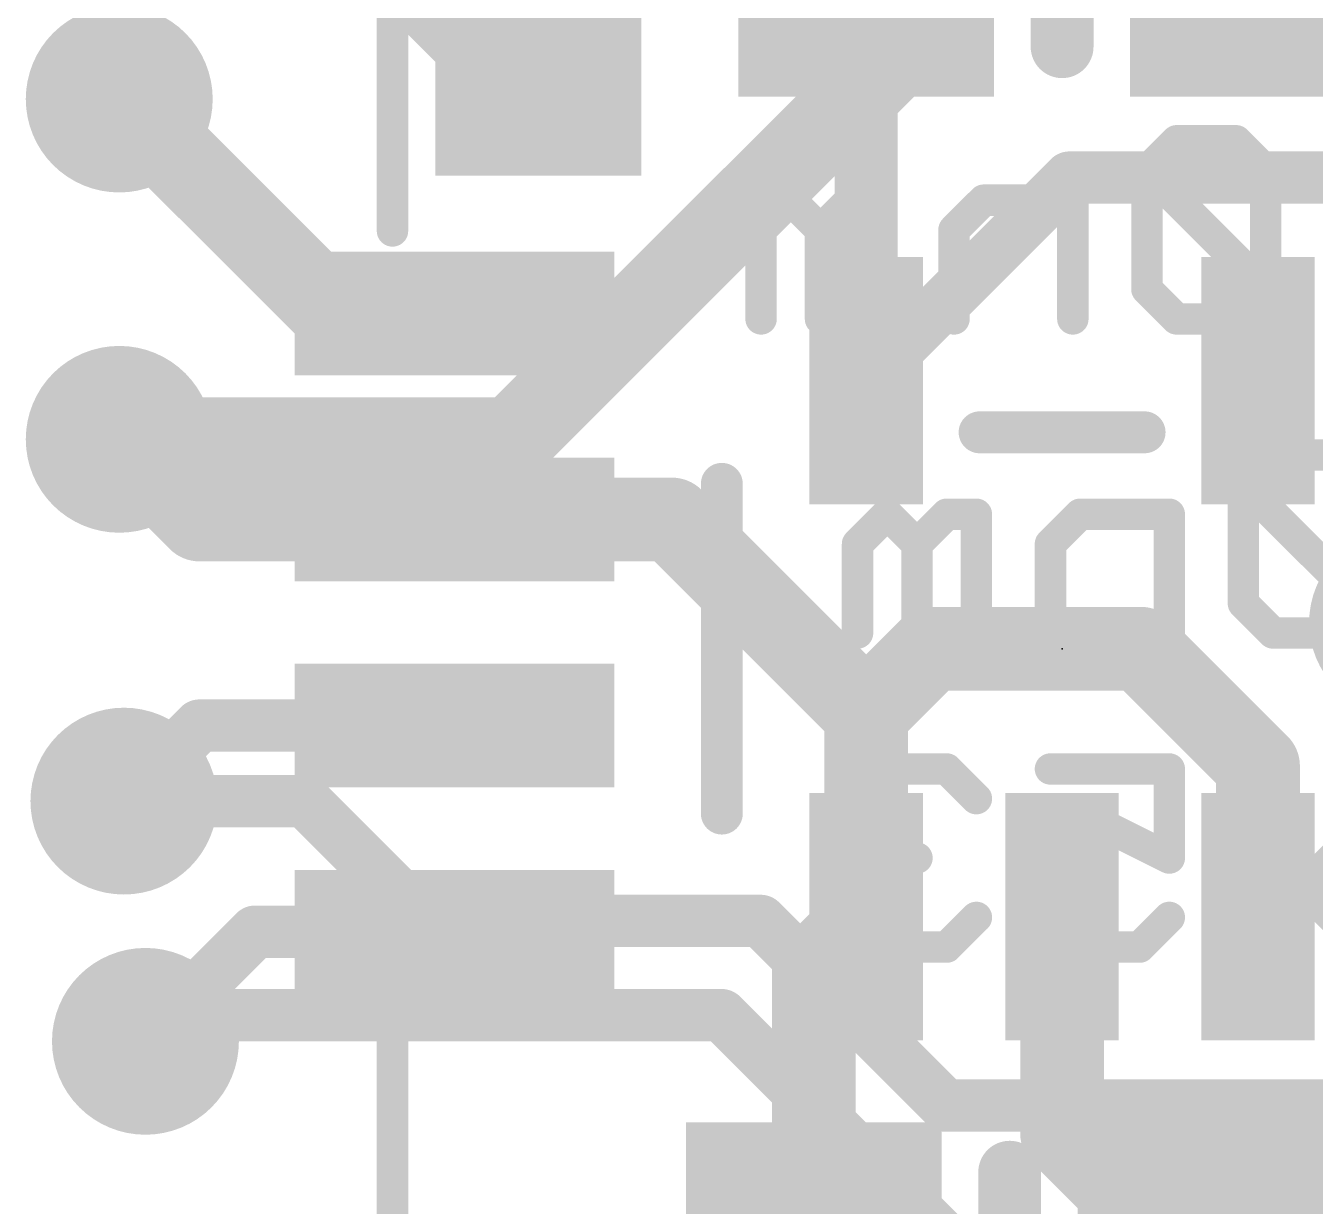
# Model space of a CAD drawing. Extents: x -0.1 to 25.5, y -0.1 to 17.9.
# Drawn here: x 3.1 to 9.36, y 6.06 to 11.79 of the extents above; entities that cross this region are included whole.
import ezdxf

# ---------------------------------------------------------------- set-up
doc = ezdxf.new("R2010")
doc.units = 0
for name, color, linetype in [('1', 12, 'CONTINUOUS'), ('16', 5, 'CONTINUOUS'), ('18', 110, 'CONTINUOUS'), ('21', 40, 'CONTINUOUS'), ('22', 6, 'CONTINUOUS'), ('23', 40, 'CONTINUOUS')]:
    doc.layers.add(name, color=color, linetype=linetype)

# ---------------------------------------------------------------- blocks, each defined once
blk = doc.blocks.new('RECT')
blk.add_solid([(-0.5, -0.5), (0.5, -0.5), (-0.5, 0.5), (0.5, 0.5)])
blk = doc.blocks.new('ROUNDV')
at = {"const_width": 0.5}
blk.add_lwpolyline([(0, -0.25, 1), (0, 0.25, 1), (0, -0.25)], format="xyb", dxfattribs=at)

msp = doc.modelspace()

# ---------------------------------------------------------------- linework, layer by layer
at = {"layer": '1'}
for points, const_width in [([(4.306, 12.573), (5.283, 11.596)], 0.254), ([(7.178, 12.192), (7.178, 10.0631)], 0.3048), ([(5.283, 11.596), (5.588, 11.596)], 0.254), ([(4.596, 10.39), (3.556, 11.43)], 0.4064), ([(7.178, 10.0631), (8.1639, 11.049)], 0.254), ([(8.1639, 11.049), (10.033, 11.049)], 0.254), ([(5.181, 10.39), (4.596, 10.39)], 0.4064), ([(3.945, 9.39), (3.556, 9.779)], 0.4064), ([(5.181, 9.39), (3.945, 9.39)], 0.4064), ([(5.181, 9.39), (6.236, 9.39)], 0.4064), ([(6.236, 9.39), (7.178, 8.448)], 0.4064), ([(7.178, 8.448), (7.493, 8.763)], 0.4064), ([(7.493, 8.763), (8.509, 8.763)], 0.4064), ([(8.509, 8.763), (9.078, 8.194)], 0.4064), ([(7.178, 8.448), (7.178, 7.4629)], 0.4064), ([(3.945, 8.39), (3.5786, 8.0236)], 0.254), ([(5.181, 8.39), (3.945, 8.39)], 0.254), ([(9.078, 8.194), (9.078, 7.4629)], 0.4064), ([(7.178, 7.4629), (6.924, 7.2089)], 0.4064), ([(8.128, 7.4629), (8.128, 6.411)], 0.4064), ([(4.215, 7.39), (3.683, 6.858)], 0.254), ([(5.181, 7.39), (4.215, 7.39)], 0.254), ([(6.924, 7.2089), (6.924, 5.715)], 0.4064), ([(8.824, 5.715), (8.128, 6.411)], 0.4064)]:
    msp.add_lwpolyline(points, dxfattribs=dict(at, const_width=const_width))
for points, const_width in [([(5.283, 11.6595, 1), (5.283, 11.5325)], 0.127), ([(5.2381, 11.5511, 1), (5.3279, 11.6409)], 0.127), ([(5.588, 11.5325, 1), (5.588, 11.6595)], 0.127), ([(3.6278, 11.5018, 1), (3.4842, 11.3582)], 0.2032), ([(8.1639, 11.1125, 1), (8.1639, 10.9855)], 0.127), ([(8.2088, 11.0041, 1), (8.119, 11.0939)], 0.127), ([(4.596, 10.4916, 1), (4.596, 10.2884)], 0.2032), ([(5.181, 10.2884, 1), (5.181, 10.4916)], 0.2032), ([(4.5242, 10.3182, 1), (4.6678, 10.4618)], 0.2032), ([(7.1018, 10.0631, 1), (7.2542, 10.0631)], 0.1524), ([(7.1331, 10.108, 1), (7.2229, 10.0182)], 0.127), ([(3.6278, 9.8508, 1), (3.4842, 9.7072)], 0.2032), ([(3.945, 9.4916, 1), (3.945, 9.2884)], 0.2032), ([(5.181, 9.4916, 1), (5.181, 9.2884)], 0.2032), ([(5.181, 9.2884, 1), (5.181, 9.4916)], 0.2032), ([(6.3078, 9.4618, 1), (6.1642, 9.3182)], 0.2032), ([(6.236, 9.2884, 1), (6.236, 9.4916)], 0.2032), ([(3.8732, 9.3182, 1), (4.0168, 9.4618)], 0.2032), ([(7.493, 8.8646, 1), (7.493, 8.6614)], 0.2032), ([(7.5648, 8.6912, 1), (7.4212, 8.8348)], 0.2032), ([(8.5808, 8.8348, 1), (8.4372, 8.6912)], 0.2032), ([(8.509, 8.6614, 1), (8.509, 8.8646)], 0.2032), ([(7.2796, 8.448, 1), (7.0764, 8.448)], 0.2032), ([(7.1062, 8.5198, 1), (7.2498, 8.3762)], 0.2032), ([(7.1062, 8.3762, 1), (7.2498, 8.5198)], 0.2032), ([(3.945, 8.4535, 1), (3.945, 8.3265)], 0.127), ([(3.9899, 8.3451, 1), (3.9001, 8.4349)], 0.127), ([(5.181, 8.3265, 1), (5.181, 8.4535)], 0.127), ([(9.1796, 8.194, 1), (8.9764, 8.194)], 0.2032), ([(9.0062, 8.1222, 1), (9.1498, 8.2658)], 0.2032), ([(3.5337, 8.0685, 1), (3.6235, 7.9787)], 0.127), ([(7.2498, 7.3911, 1), (7.1062, 7.5347)], 0.2032), ([(8.2296, 7.4629, 1), (8.0264, 7.4629)], 0.2032), ([(4.215, 7.4535, 1), (4.215, 7.3265)], 0.127), ([(4.2599, 7.3451, 1), (4.1701, 7.4349)], 0.127), ([(5.181, 7.3265, 1), (5.181, 7.4535)], 0.127), ([(7.0764, 7.4629, 1), (7.2796, 7.4629)], 0.2032), ([(8.9764, 7.4629, 1), (9.1796, 7.4629)], 0.2032), ([(7.0256, 7.2089, 1), (6.8224, 7.2089)], 0.2032), ([(6.8522, 7.2807, 1), (6.9958, 7.1371)], 0.2032), ([(3.6381, 6.9029, 1), (3.7279, 6.8131)], 0.127), ([(8.1998, 6.4828, 1), (8.0562, 6.3392)], 0.2032), ([(8.0264, 6.411, 1), (8.2296, 6.411)], 0.2032)]:
    msp.add_lwpolyline(points, format="xyb", dxfattribs=dict(at, const_width=const_width))
at = {"layer": '16'}
for points, const_width in [([(9.144, 13.462), (5.461, 9.779)], 0.4064), ([(3.556, 9.779), (5.461, 9.779)], 0.4064), ([(3.5786, 8.0236), (4.4571, 8.0236)], 0.254), ([(4.4571, 8.0236), (5.0385, 7.4422)], 0.254), ([(5.0385, 7.4422), (6.6664, 7.4422)], 0.254), ([(6.6664, 7.4422), (7.5623, 6.5463)], 0.254), ([(3.683, 6.858), (3.81, 6.985)], 0.254), ([(6.477, 6.985), (3.81, 6.985)], 0.254), ([(7.62, 5.842), (6.477, 6.985)], 0.254), ([(7.5623, 6.5463), (14.2014, 6.5463)], 0.254)]:
    msp.add_lwpolyline(points, dxfattribs=dict(at, const_width=const_width))
for points, const_width in [([(3.556, 9.8806, 1), (3.556, 9.6774)], 0.2032), ([(5.3892, 9.8508, 1), (5.5328, 9.7072)], 0.2032), ([(5.461, 9.6774, 1), (5.461, 9.8806)], 0.2032), ([(3.5786, 8.0871, 1), (3.5786, 7.9601)], 0.127), ([(4.502, 8.0685, 1), (4.4122, 7.9787)], 0.127), ([(4.4571, 7.9601, 1), (4.4571, 8.0871)], 0.127), ([(5.0385, 7.5057, 1), (5.0385, 7.3787)], 0.127), ([(6.7113, 7.4871, 1), (6.6215, 7.3973)], 0.127), ([(6.6664, 7.3787, 1), (6.6664, 7.5057)], 0.127), ([(4.9936, 7.3973, 1), (5.0834, 7.4871)], 0.127), ([(3.81, 7.0485, 1), (3.81, 6.9215)], 0.127), ([(3.8549, 6.9401, 1), (3.7651, 7.0299)], 0.127), ([(6.5219, 7.0299, 1), (6.4321, 6.9401)], 0.127), ([(6.477, 6.9215, 1), (6.477, 7.0485)], 0.127), ([(3.6381, 6.9029, 1), (3.7279, 6.8131)], 0.127), ([(7.5623, 6.6098, 1), (7.5623, 6.4828)], 0.127), ([(7.5174, 6.5014, 1), (7.6072, 6.5912)], 0.127)]:
    msp.add_lwpolyline(points, format="xyb", dxfattribs=dict(at, const_width=const_width))
at = {"layer": '21'}
for points, const_width in [([(8.128, 12.7), (8.128, 11.684)], 0.3048), ([(4.881, 11.89), (4.881, 10.79)], 0.1524), ([(7.728, 9.813), (8.528, 9.813)], 0.2032), ([(6.478, 9.563), (6.478, 7.963)], 0.2032), ([(4.881, 6.99), (4.881, 5.79)], 0.1524), ([(7.874, 6.223), (7.874, 5.207)], 0.3048)]:
    msp.add_lwpolyline(points, dxfattribs=dict(at, const_width=const_width))
for points, const_width in [([(8.0518, 11.684, 1), (8.2042, 11.684)], 0.1524), ([(4.8429, 10.79, 1), (4.9191, 10.79)], 0.0762), ([(7.728, 9.8638, 1), (7.728, 9.7622)], 0.1016), ([(8.528, 9.7622, 1), (8.528, 9.8638)], 0.1016), ([(6.5288, 9.563, 1), (6.4272, 9.563)], 0.1016), ([(6.4272, 7.963, 1), (6.5288, 7.963)], 0.1016), ([(4.9191, 6.99, 1), (4.8429, 6.99)], 0.0762), ([(7.9502, 6.223, 1), (7.7978, 6.223)], 0.1524)]:
    msp.add_lwpolyline(points, format="xyb", dxfattribs=dict(at, const_width=const_width))
at = {"layer": '22', "const_width": 0.1524}
for points in [[(8.6834, 11.2275), (8.5394, 11.0835)], [(8.9716, 11.2275), (8.6834, 11.2275)], [(9.1156, 11.0835), (8.9716, 11.2275)], [(8.5394, 11.0835), (8.5394, 10.5073)], [(9.1156, 10.5073), (8.5394, 11.0835)], [(9.1156, 10.5073), (9.1156, 11.0835)], [(6.8124, 10.9394), (6.6683, 10.7954)], [(6.9565, 10.7954), (6.8124, 10.9394)], [(7.1005, 10.9394), (6.9565, 10.7954)], [(7.2446, 10.9394), (7.1005, 10.9394)], [(7.2446, 10.3632), (7.2446, 10.9394)], [(7.7479, 10.9394), (7.6039, 10.7954)], [(8.1801, 10.9394), (7.7479, 10.9394)], [(8.1801, 10.3632), (8.1801, 10.9394)], [(6.6683, 10.7954), (6.6683, 10.3632)], [(6.9565, 10.7954), (6.9565, 10.3632)], [(7.6039, 10.7954), (7.6039, 10.3632)], [(8.5394, 10.5073), (8.6834, 10.3632)], [(8.9716, 10.3632), (9.1156, 10.5073)], [(8.6834, 10.3632), (8.9716, 10.3632)], [(9.1512, 9.7035), (9.0071, 9.5595)], [(9.4393, 9.7035), (9.1512, 9.7035)], [(9.0071, 9.5595), (9.0071, 8.9833)], [(9.5834, 8.9833), (9.0071, 9.5595)], [(7.2802, 9.4154), (7.1361, 9.2714)], [(7.4242, 9.2714), (7.2802, 9.4154)], [(7.5683, 9.4154), (7.4242, 9.2714)], [(7.7123, 9.4154), (7.5683, 9.4154)], [(7.7123, 8.8392), (7.7123, 9.4154)], [(8.2157, 9.4154), (8.0716, 9.2714)], [(8.6479, 9.4154), (8.2157, 9.4154)], [(8.6479, 8.8392), (8.6479, 9.4154)], [(7.1361, 9.2714), (7.1361, 8.8392)], [(7.4242, 9.2714), (7.4242, 8.8392)], [(8.0716, 9.2714), (8.0716, 8.8392)], [(9.0071, 8.9833), (9.1512, 8.8392)], [(9.1512, 8.8392), (9.4393, 8.8392)], [(7.2802, 8.1795), (7.1361, 8.0355)], [(7.5683, 8.1795), (7.2802, 8.1795)], [(7.7123, 8.0355), (7.5683, 8.1795)], [(8.0716, 8.1795), (8.6479, 8.1795)], [(8.6479, 8.1795), (8.6479, 7.7474)], [(7.1361, 8.0355), (7.1361, 7.8914)], [(7.1361, 7.8914), (7.2802, 7.7474)], [(8.2157, 7.8914), (8.0716, 7.7474)], [(8.3597, 7.8914), (8.2157, 7.8914)], [(8.6479, 7.7474), (8.3597, 7.8914)], [(9.5834, 7.8914), (9.0071, 7.3152)], [(9.5834, 7.3152), (9.0071, 7.8914)], [(7.2802, 7.7474), (7.1361, 7.6033)], [(7.2802, 7.7474), (7.4242, 7.7474)], [(8.0716, 7.7474), (8.0716, 7.4593)], [(7.1361, 7.6033), (7.1361, 7.4593)], [(7.1361, 7.4593), (7.2802, 7.3152)], [(7.5683, 7.3152), (7.7123, 7.4593)], [(8.0716, 7.4593), (8.2157, 7.3152)], [(8.5038, 7.3152), (8.6479, 7.4593)], [(7.2802, 7.3152), (7.5683, 7.3152)], [(8.2157, 7.3152), (8.5038, 7.3152)]]:
    msp.add_lwpolyline(points, dxfattribs=at)
at = {"layer": '22', "const_width": 0.0762}
for points in [[(8.6834, 11.2656, 1), (8.6834, 11.1894)], [(8.7104, 11.2006, 1), (8.6565, 11.2545)], [(8.9985, 11.2545, 1), (8.9446, 11.2006)], [(8.9716, 11.1894, 1), (8.9716, 11.2656)], [(8.5663, 11.1104, 1), (8.5124, 11.0565)], [(8.5124, 11.1104, 1), (8.5663, 11.0565)], [(8.5775, 11.0835, 1), (8.5013, 11.0835)], [(9.1537, 11.0835, 1), (9.0775, 11.0835)], [(9.0887, 11.0565, 1), (9.1426, 11.1104)], [(6.8393, 10.9664, 1), (6.7855, 10.9125)], [(6.8393, 10.9125, 1), (6.7855, 10.9664)], [(7.1005, 10.9775, 1), (7.1005, 10.9013)], [(7.1275, 10.9125, 1), (7.0736, 10.9664)], [(7.2827, 10.9394, 1), (7.2065, 10.9394)], [(7.2446, 10.9013, 1), (7.2446, 10.9775)], [(7.7479, 10.9775, 1), (7.7479, 10.9013)], [(7.7749, 10.9125, 1), (7.721, 10.9664)], [(8.2182, 10.9394, 1), (8.142, 10.9394)], [(8.1801, 10.9013, 1), (8.1801, 10.9775)], [(6.7064, 10.7954, 1), (6.6302, 10.7954)], [(6.6414, 10.8223, 1), (6.6953, 10.7684)], [(6.9295, 10.8223, 1), (6.9834, 10.7684)], [(6.9946, 10.7954, 1), (6.9184, 10.7954)], [(6.9295, 10.7684, 1), (6.9834, 10.8223)], [(7.5769, 10.8223, 1), (7.6308, 10.7684)], [(7.642, 10.7954, 1), (7.5658, 10.7954)], [(8.5663, 10.5342, 1), (8.5124, 10.4803)], [(9.1426, 10.4803, 1), (9.0887, 10.5342)], [(9.0887, 10.4803, 1), (9.1426, 10.5342)], [(8.5013, 10.5073, 1), (8.5775, 10.5073)], [(9.0775, 10.5073, 1), (9.1537, 10.5073)], [(6.6302, 10.3632, 1), (6.7064, 10.3632)], [(6.9184, 10.3632, 1), (6.9946, 10.3632)], [(7.2065, 10.3632, 1), (7.2827, 10.3632)], [(7.5658, 10.3632, 1), (7.642, 10.3632)], [(8.142, 10.3632, 1), (8.2182, 10.3632)], [(8.6834, 10.4013, 1), (8.6834, 10.3251)], [(8.6565, 10.3363, 1), (8.7104, 10.3901)], [(8.9446, 10.3901, 1), (8.9985, 10.3363)], [(8.9716, 10.3251, 1), (8.9716, 10.4013)], [(9.1512, 9.7416, 1), (9.1512, 9.6654)], [(9.1781, 9.6766, 1), (9.1243, 9.7305)], [(9.0452, 9.5595, 1), (8.969, 9.5595)], [(9.0341, 9.5864, 1), (8.9802, 9.5325)], [(8.9802, 9.5864, 1), (9.0341, 9.5325)], [(7.3071, 9.4424, 1), (7.2532, 9.3885)], [(7.3071, 9.3885, 1), (7.2532, 9.4424)], [(7.5683, 9.4535, 1), (7.5683, 9.3773)], [(7.5952, 9.3885, 1), (7.5413, 9.4424)], [(7.7504, 9.4154, 1), (7.6742, 9.4154)], [(7.7123, 9.3773, 1), (7.7123, 9.4535)], [(8.2157, 9.4535, 1), (8.2157, 9.3773)], [(8.2426, 9.3885, 1), (8.1887, 9.4424)], [(8.686, 9.4154, 1), (8.6098, 9.4154)], [(8.6479, 9.3773, 1), (8.6479, 9.4535)], [(7.1742, 9.2714, 1), (7.098, 9.2714)], [(7.1092, 9.2983, 1), (7.163, 9.2444)], [(7.4623, 9.2714, 1), (7.3861, 9.2714)], [(7.3973, 9.2983, 1), (7.4512, 9.2444)], [(7.3973, 9.2444, 1), (7.4512, 9.2983)], [(8.1097, 9.2714, 1), (8.0335, 9.2714)], [(8.0447, 9.2983, 1), (8.0986, 9.2444)], [(9.0341, 9.0102, 1), (8.9802, 8.9563)], [(8.969, 8.9833, 1), (9.0452, 8.9833)], [(9.1512, 8.8773, 1), (9.1512, 8.8011)], [(9.1243, 8.8123, 1), (9.1781, 8.8661)], [(7.098, 8.8392, 1), (7.1742, 8.8392)], [(7.3861, 8.8392, 1), (7.4623, 8.8392)], [(7.6742, 8.8392, 1), (7.7504, 8.8392)], [(8.0335, 8.8392, 1), (8.1097, 8.8392)], [(8.6098, 8.8392, 1), (8.686, 8.8392)], [(7.2802, 8.2176, 1), (7.2802, 8.1414)], [(7.3071, 8.1526, 1), (7.2532, 8.2065)], [(7.5952, 8.2065, 1), (7.5413, 8.1526)], [(7.5683, 8.1414, 1), (7.5683, 8.2176)], [(8.0716, 8.2176, 1), (8.0716, 8.1414)], [(8.686, 8.1795, 1), (8.6098, 8.1795)], [(8.6479, 8.1414, 1), (8.6479, 8.2176)], [(7.1742, 8.0355, 1), (7.098, 8.0355)], [(7.1092, 8.0624, 1), (7.1631, 8.0085)], [(7.6854, 8.0085, 1), (7.7393, 8.0624)], [(7.1631, 7.9184, 1), (7.1092, 7.8645)], [(8.2157, 7.9295, 1), (8.2157, 7.8533)], [(8.2426, 7.8645, 1), (8.1887, 7.9184)], [(8.3768, 7.9255, 1), (8.3427, 7.8573)], [(8.3597, 7.8533, 1), (8.3597, 7.9295)], [(9.0341, 7.9184, 1), (8.9802, 7.8645)], [(7.098, 7.8914, 1), (7.1742, 7.8914)], [(7.2802, 7.7855, 1), (7.2802, 7.7093)], [(7.3071, 7.7204, 1), (7.2532, 7.7743)], [(7.4242, 7.7093, 1), (7.4242, 7.7855)], [(8.1097, 7.7474, 1), (8.0335, 7.7474)], [(8.6308, 7.7133, 1), (8.6649, 7.7814)], [(7.2532, 7.7204, 1), (7.3071, 7.7743)], [(8.0447, 7.7743, 1), (8.0986, 7.7204)], [(8.6098, 7.7474, 1), (8.686, 7.7474)], [(7.1742, 7.6033, 1), (7.098, 7.6033)], [(7.1092, 7.6303, 1), (7.1631, 7.5764)], [(7.1631, 7.4862, 1), (7.1092, 7.4323)], [(7.7393, 7.4323, 1), (7.6854, 7.4862)], [(8.0986, 7.4862, 1), (8.0447, 7.4323)], [(8.6748, 7.4323, 1), (8.6209, 7.4862)], [(7.098, 7.4593, 1), (7.1742, 7.4593)], [(8.0335, 7.4593, 1), (8.1097, 7.4593)], [(7.2802, 7.3533, 1), (7.2802, 7.2771)], [(7.2532, 7.2883, 1), (7.3071, 7.3421)], [(7.5413, 7.3421, 1), (7.5952, 7.2883)], [(7.5683, 7.2771, 1), (7.5683, 7.3533)], [(8.2157, 7.3533, 1), (8.2157, 7.2771)], [(8.1887, 7.2883, 1), (8.2426, 7.3421)], [(8.4769, 7.3421, 1), (8.5307, 7.2883)], [(8.5038, 7.2771, 1), (8.5038, 7.3533)], [(8.9802, 7.3421, 1), (9.0341, 7.2883)]]:
    msp.add_lwpolyline(points, format="xyb", dxfattribs=at)
at = {"layer": '23'}
msp.add_point((8.128, 8.763), dxfattribs=at)

# ---------------------------------------------------------------- block references
at = {"layer": '1'}
for p, xscale, yscale in [((7.178, 12.192), 1.24, 1.5), ((9.078, 12.192), 1.24, 1.5), ((5.181, 10.39), 1.55, 0.6), ((7.178, 10.0631), 0.55, 1.2), ((9.078, 10.0631), 0.55, 1.2), ((5.181, 9.39), 1.55, 0.6), ((5.181, 8.39), 1.55, 0.6), ((7.178, 7.4629), 0.55, 1.2), ((8.128, 7.4629), 0.55, 1.2), ((9.078, 7.4629), 0.55, 1.2), ((5.181, 7.39), 1.55, 0.6), ((6.924, 5.715), 1.24, 1.5), ((8.824, 5.715), 1.24, 1.5)]:
    msp.add_blockref('RECT', p, dxfattribs=dict(at, xscale=xscale, yscale=yscale))
at = {"layer": '1', "xscale": 1.075, "rotation": 270}
msp.add_blockref('RECT', (5.588, 11.596), dxfattribs=at)
at = {"layer": '18', "xscale": 0.9064, "yscale": 0.9064}
for p in [(3.556, 11.43), (3.556, 11.43), (3.556, 9.779), (3.556, 9.779), (9.779, 8.89), (9.779, 8.89), (3.5786, 8.0236), (3.5786, 8.0236), (3.683, 6.858), (3.683, 6.858)]:
    msp.add_blockref('ROUNDV', p, dxfattribs=at)

doc.saveas('drawing.dxf')
